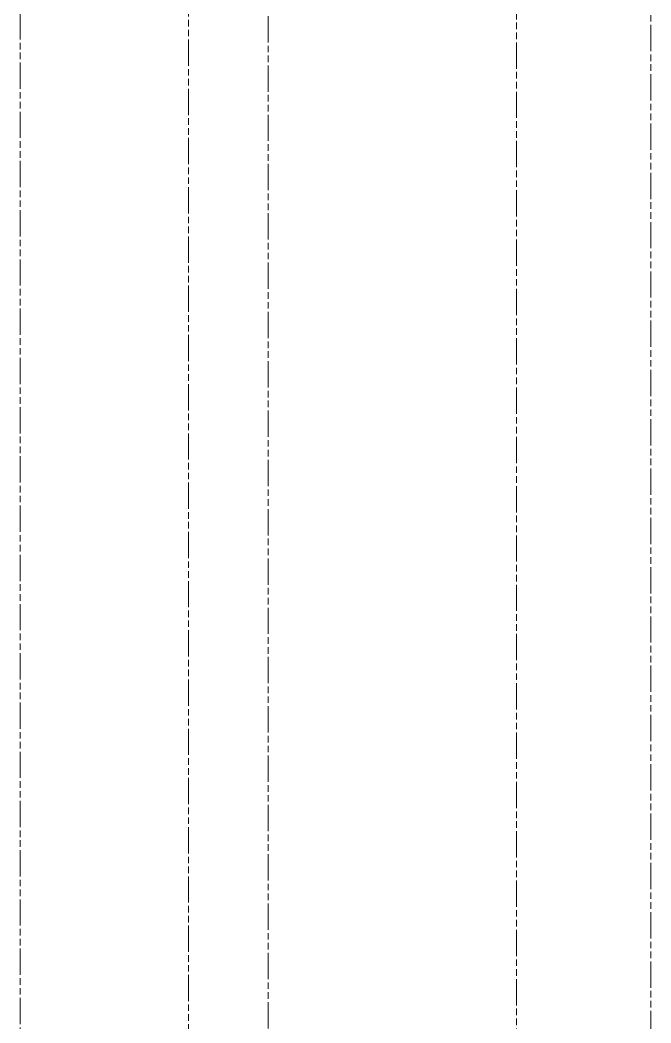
# Model space of a CAD drawing. Header units: millimetres. Extents: x 0 to 8410, y 0 to 5940.
# Drawn here: x 2669.9 to 2727.6, y 2229.1 to 2320.7 of the extents above; entities that cross this region are included whole.
import ezdxf

# ---------------------------------------------------------------- set-up
doc = ezdxf.new("R2010")
doc.units = ezdxf.units.MM
doc.header["$LTSCALE"] = 10
doc.linetypes.add('DOUBLE_DASH_CHAIN', pattern=[1.2403, 0.6614, -0.0827, 0.1654, -0.0827, 0.1654, -0.0827])
doc.layers.add('참조(ISO)', color=6, linetype='DOUBLE_DASH_CHAIN', lineweight=5, true_color=0xff00ff)

msp = doc.modelspace()

# ---------------------------------------------------------------- linework, layer by layer
at = {"layer": '참조(ISO)', "ltscale": 0.363073}
msp.add_line((2727.565, 2554.429), (2727.565, 1000.829), dxfattribs=at)
at = {"layer": '참조(ISO)', "ltscale": 0.362627}
msp.add_line((2669.865, 1158.529), (2669.865, 2503.329), dxfattribs=at)
at = {"layer": '참조(ISO)', "ltscale": 0.362625}
msp.add_line((2685.265, 2503.329), (2685.265, 983.129), dxfattribs=at)
at = {"layer": '참조(ISO)', "ltscale": 0.36314}
for p, q in [((2692.565, 1048.529), (2692.565, 2503.329)), ((2715.265, 2503.329), (2715.265, 1048.529))]:
    msp.add_line(p, q, dxfattribs=at)

doc.saveas('drawing.dxf')
